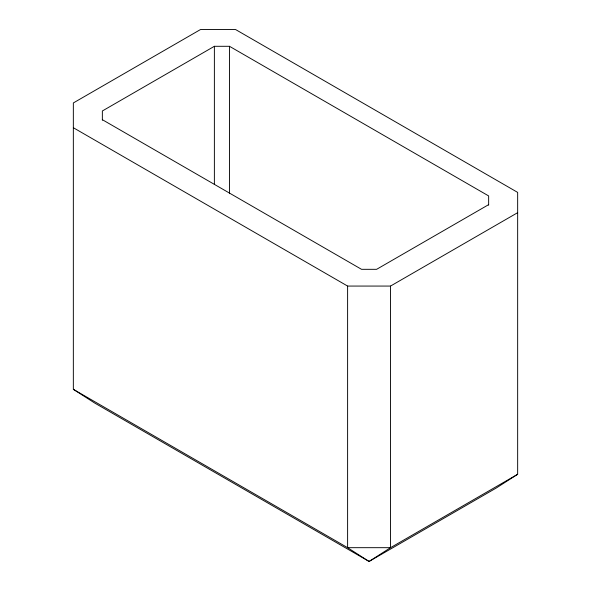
<?xml version="1.0" encoding="UTF-8"?>
<svg xmlns="http://www.w3.org/2000/svg" width="591" height="591" viewBox="0 0 591 591"><rect width="100%" height="100%" fill="white"/><g stroke="black" fill="none" stroke-linecap="round" stroke-linejoin="round"><path stroke-width="0.89" d="M517.657 474.285L496.196 488.055L369.072 561.45L94.804 403.106L73.343 389.329L73.343 102.945L200.475 29.55L235.595 29.55L517.657 192.4L517.657 474.285L390.525 547.68L369.072 561.45L347.611 547.68L73.343 389.329M488.646 205.136L488.646 195.924L229.478 46.297L214.378 46.297L102.354 110.975L102.354 120.187M488.646 204.649L376.622 269.319L361.522 269.319L102.354 119.692M73.343 127.722L347.611 286.066L390.525 286.066L517.657 212.671M390.525 286.066L390.525 547.68L347.611 547.68L347.611 286.066M229.478 46.297L229.478 193.685M214.378 46.297L214.378 184.473"/></g></svg>
